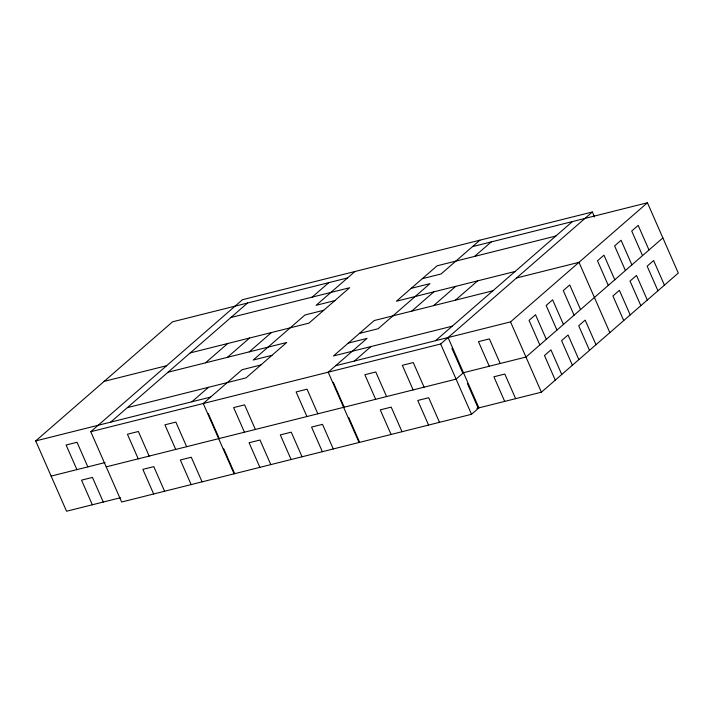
<?xml version="1.0" encoding="UTF-8"?>
<svg xmlns="http://www.w3.org/2000/svg" width="714" height="714" viewBox="0 0 714 714"><rect width="100%" height="100%" fill="white"/><g stroke="black" fill="none" stroke-linecap="round" stroke-linejoin="round"><path stroke-width="1.07" d="M120.425 497.738L66.563 511.242L35.7 440.931L172.601 321.8L347.539 277.942M448.062 337.552L478.924 407.864L471.526 414.298L121.639 502.013L90.776 431.702L242.474 299.702L592.361 211.987L594.566 217.011M110.679 422.135L247.571 303.004M205.507 362.828L227.712 343.514M227.382 357.348L249.579 338.034M191.896 401.777L208.55 387.283M249.248 351.868L271.445 332.546M312.143 297.131L328.797 282.646M354.938 271.507L316.088 305.315L334.83 300.612M479.897 240.181L441.047 273.989L422.304 278.683M354.34 361.052L370.994 346.558M411.692 311.143L433.889 291.821M474.587 256.406L491.241 241.921M433.559 305.663L455.755 286.341M455.425 300.175L477.63 280.861M435.567 340.685L572.458 221.554M90.776 431.702L440.663 343.996L592.361 211.987M335.598 365.746L510.537 321.889L647.437 202.758L678.3 273.069L541.399 392.2L476.845 408.381M662.869 237.914L525.968 357.045L463.493 372.708L456.094 379.143L106.207 466.858M472.498 246.616L647.437 202.758M230.925 317.498L349.637 287.733L308.93 323.147L190.227 352.912M555.813 236.048L437.102 265.804L396.404 301.219L515.115 271.463M323.737 310.269L304.985 314.972L253.193 360.043L271.936 355.349M411.202 288.349L429.944 283.645L378.152 328.717L359.401 333.42M104.146 381.365L166.63 365.702M516.508 277.987L578.992 262.324L609.854 332.635M168.022 372.226L286.733 342.47L246.035 377.884L127.324 407.649M492.91 290.776L374.207 320.541L333.5 355.956L452.212 326.2M260.833 365.006L242.091 369.709L203.24 403.508L234.103 473.819M348.307 343.077L367.05 338.382L328.199 372.19L359.062 442.493M35.7 440.931L210.639 397.073M51.131 476.086L104.994 462.583M648.99 249.989L638.191 225.383L631.72 231.015L642.52 255.621M664.422 285.145L653.622 260.539L647.152 266.17L657.951 290.776M631.881 264.876L621.082 240.27L614.602 245.911L625.41 270.517M647.312 300.032L636.513 275.425L630.034 281.057L640.842 305.672M614.772 279.772L603.964 255.166L597.493 260.797L608.292 285.404M630.203 314.928L619.395 290.321L612.924 295.953L623.724 320.559M580.544 309.555L569.745 284.948L563.266 290.58L574.074 315.186M595.976 344.71L585.177 320.095L578.697 325.736L589.505 350.342M563.435 324.442L552.627 299.835L546.156 305.467L556.956 330.082M578.867 359.597L568.058 334.991L561.588 340.623L572.387 365.229M546.317 339.337L535.518 314.731L529.047 320.363L539.846 344.969M561.748 374.493L550.949 349.878L544.479 355.518L555.278 380.125M510.537 321.889L541.399 392.2M500.202 363.506L489.393 338.9L478.46 341.64L489.269 366.246M515.633 398.662L504.825 374.047L493.892 376.796L504.7 401.402M451.908 348.298L462.708 372.904M467.34 383.445L478.139 408.06M440.663 343.996L471.526 414.298M424.071 387.175L413.272 362.569L402.339 365.309L413.138 389.915M439.503 422.331L428.703 397.716L417.77 400.465L428.57 425.071M386.586 396.573L375.778 371.967L364.845 374.707L375.653 399.313M402.018 431.729L391.21 407.114L380.276 409.863L391.085 434.469M333.295 382.329L344.094 406.935M348.727 417.485L359.526 442.091M317.855 413.799L307.056 389.192L296.123 391.932L306.922 416.539M333.286 448.954L322.487 424.348L311.554 427.088L322.353 451.694M302.049 456.79L291.25 432.175L280.316 434.915L291.116 459.53M255.38 429.462L244.581 404.856L233.639 407.596L244.447 432.202M270.811 464.618L260.012 440.011L249.079 442.751L259.878 467.358M208.336 413.656L219.136 438.262M223.768 448.811L234.567 473.418M186.649 446.696L175.849 422.09L164.916 424.83L175.715 449.436M202.08 481.843L191.281 457.237L180.347 459.977L191.147 484.592M149.164 456.094L138.364 431.488L127.431 434.228L138.23 458.834M164.595 491.241L153.796 466.635L142.862 469.375L153.662 493.99M87.84 466.885L77.032 442.278L66.099 445.018L76.907 469.625M103.271 502.031L92.463 477.425L81.53 480.165L92.338 504.78"/></g></svg>
